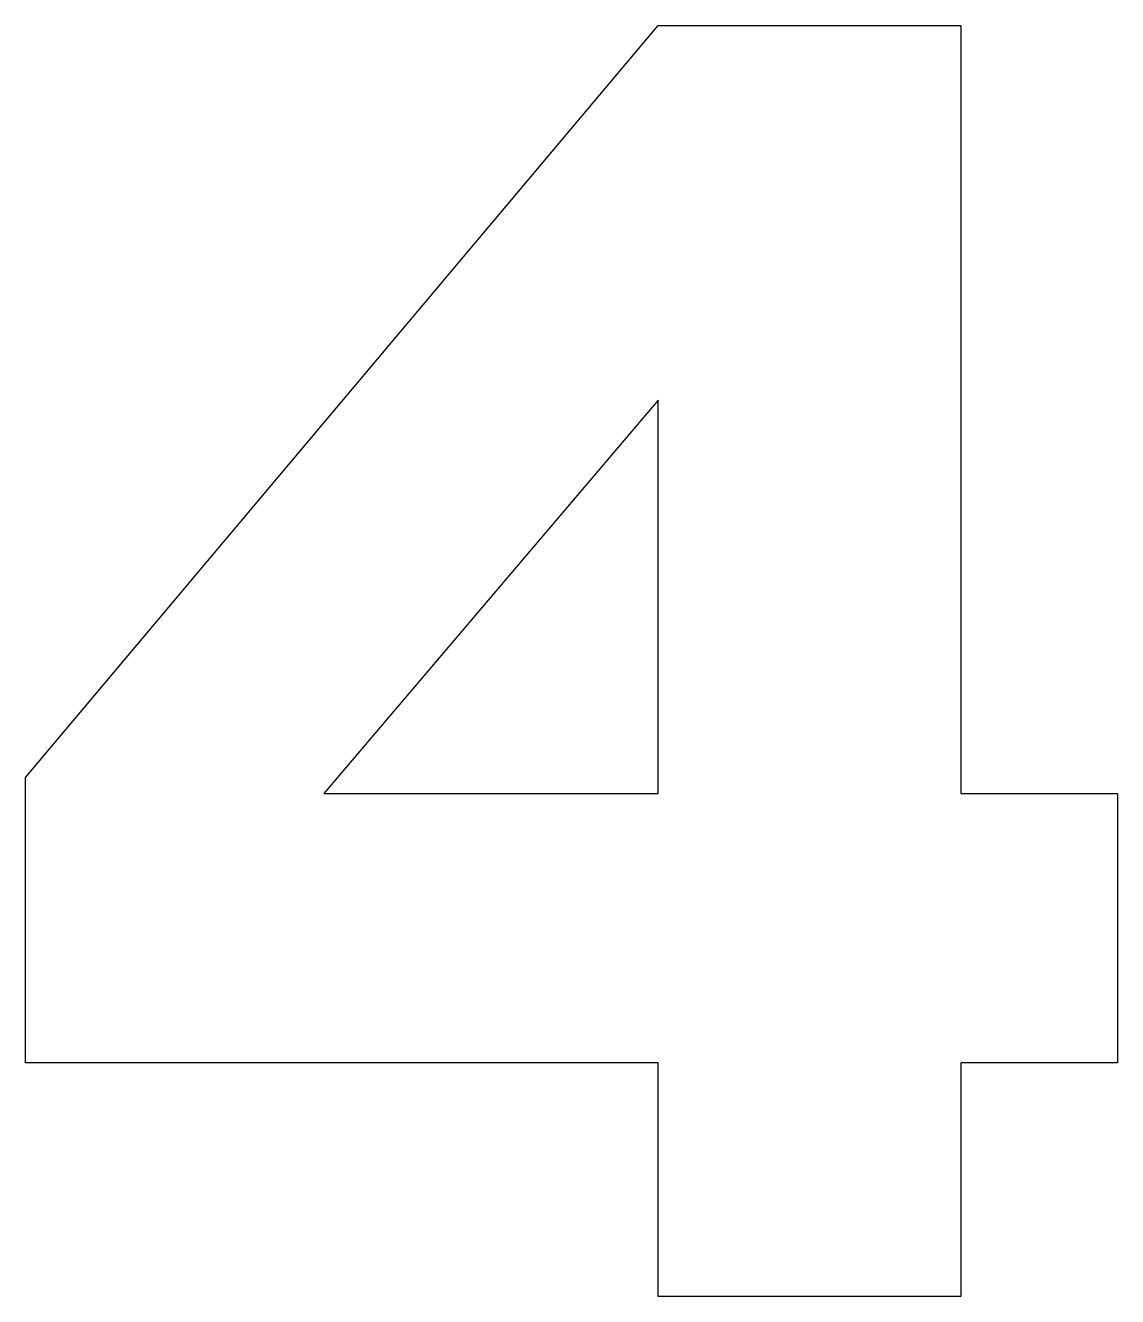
# Model space of a CAD drawing. Extents: x 11.6 to 37.5, y 10.4 to 40.6.
import ezdxf

# ---------------------------------------------------------------- set-up
doc = ezdxf.new("R2010")
doc.units = 0
doc.layers.add('Default_Layer', color=1, linetype='CONTINUOUS')

msp = doc.modelspace()

# ---------------------------------------------------------------- linework, layer by layer
at = {"layer": 'Default_Layer'}
for points in [[(26.598, 15.979), (11.599, 15.979), (11.599, 22.751), (26.598, 40.579), (33.773, 40.579), (33.773, 22.367), (37.493, 22.367), (37.493, 15.979), (33.773, 15.979), (33.773, 10.441), (26.598, 10.441), (26.598, 15.979)], [(26.598, 22.367), (26.598, 31.692), (18.673, 22.367), (26.598, 22.367)]]:
    msp.add_lwpolyline(points, close=True, dxfattribs=at)

doc.saveas('drawing.dxf')
